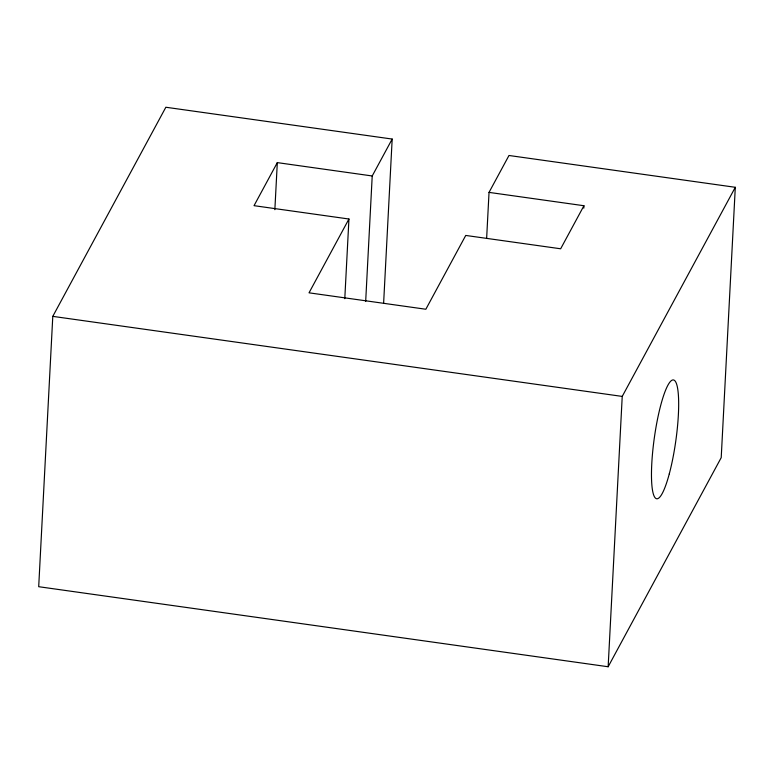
<?xml version="1.0" encoding="UTF-8"?>
<svg xmlns="http://www.w3.org/2000/svg" width="774" height="774" viewBox="0 0 774 774"><rect width="100%" height="100%" fill="white"/><g stroke="black" fill="none" stroke-linecap="round" stroke-linejoin="round"><path stroke-width="1.16" d="M383.623 303.195L392.176 139.059L165.849 107.247L52.787 316.363L38.7 586.702L608.151 666.753L721.213 457.637L735.3 187.298L508.982 155.487L489.033 192.387L486.643 238.247M274.857 209.686L277.315 162.617L372.217 175.969L392.176 139.059M344.788 298.667L348.939 219.013L254.036 205.671L277.315 162.617M365.676 301.483L372.217 175.969M583.809 208.148L583.935 205.729L489.033 192.387M608.151 666.753L622.228 396.414L735.3 187.298M348.939 219.013L309.029 292.824L425.845 309.242L465.745 235.441L560.657 248.783L583.935 205.729M52.787 316.363L622.228 396.414M669.287 473.852A59.966 10.836 -82 0 0 674.164 380.208A59.966 10.836 -82 0 0 651.766 463.936A59.966 10.836 -82 0 0 669.287 473.852"/></g></svg>
